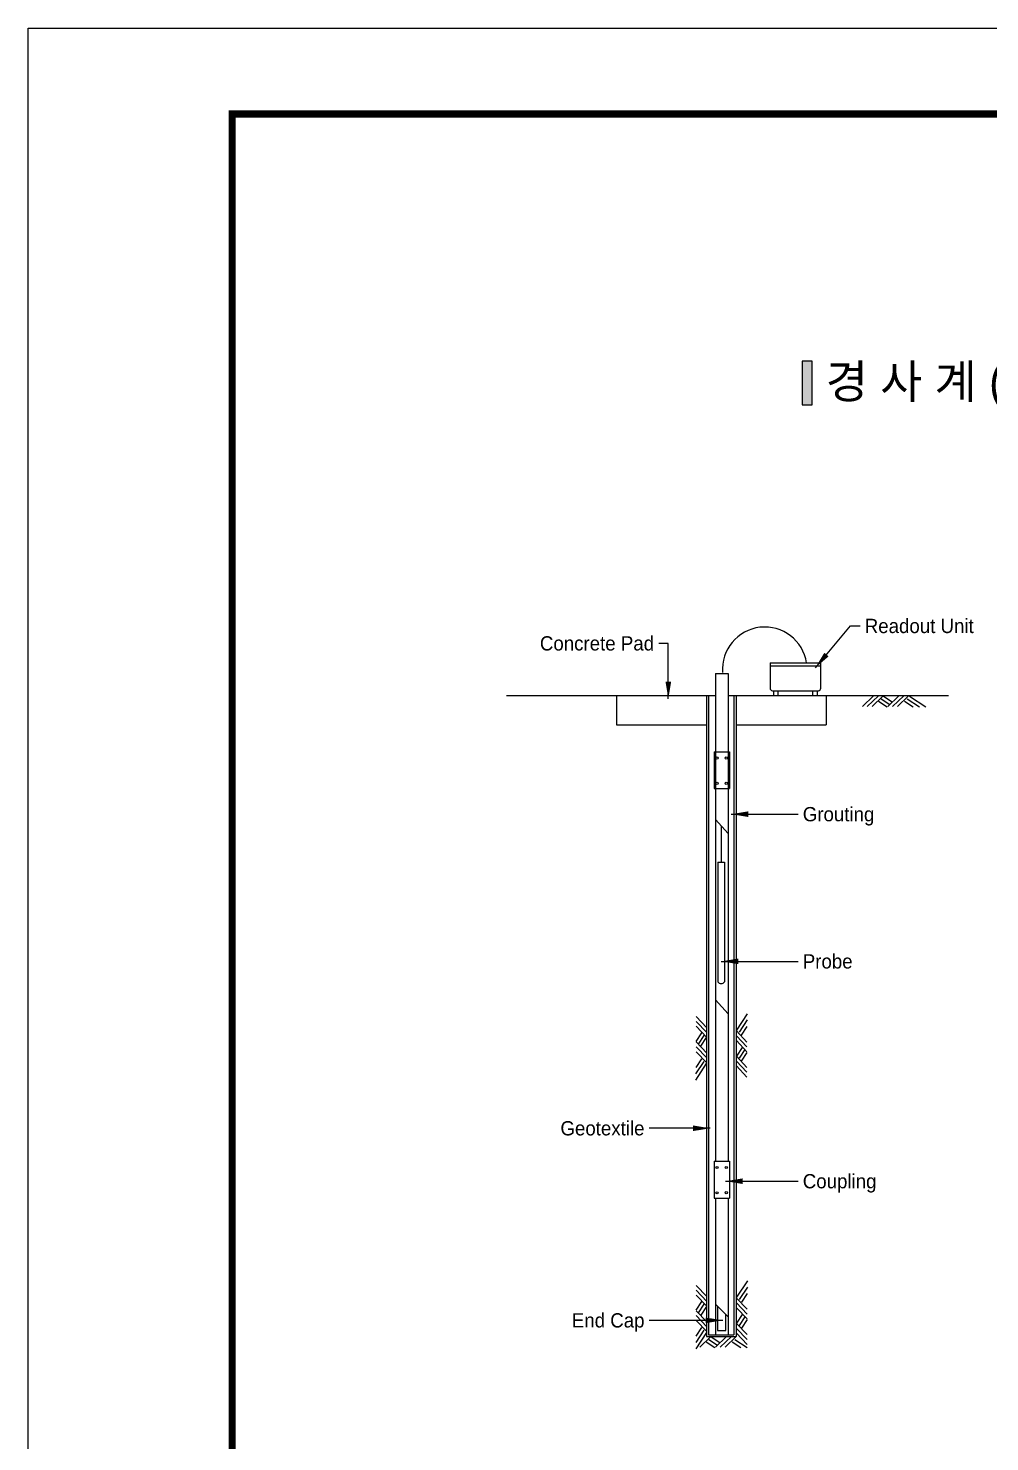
# Model space of a CAD drawing. Header units: millimetres. Extents: x 1073475 to 2890243, y -1340830 to -367733.
# Drawn here: x 2780913 to 2782934, y -370703 to -367733 of the extents above; entities that cross this region are included whole.
import ezdxf
from ezdxf.enums import TextEntityAlignment as Align

# ---------------------------------------------------------------- set-up
doc = ezdxf.new("R2010")
doc.units = ezdxf.units.MM
doc.header["$LTSCALE"] = 50
for name, color, linetype in [('11', 11, 'Continuous'), ('A-SYM', 7, 'Continuous'), ('C-1', 1, 'Continuous'), ('C-DIM', 7, 'Continuous'), ('TEX', 3, 'Continuous'), ('TEXT', 3, 'Continuous'), ('TITLE-2', 3, 'Continuous')]:
    doc.layers.add(name, color=color, linetype=linetype)
doc.styles.add('RXHG', font='arial.ttf')
doc.styles.add('돋움', font='')
doc.styles.get('돋움').set_extended_font_data('Dotum')
doc.dimstyles.new('SAM-LE-LE-상', dxfattribs={"dimscale": 0.1, "dimtxt": 300, "dimasz": 360, "dimexe": 70, "dimexo": 0, "dimgap": 100, "dimtad": 1, "dimdec": 0, "dimzin": 0, "dimdsep": 46, "dimlunit": 6, "dimtxsty": '돋움', "dimblk": 'NONE', "dimcen": 100, "dimclrd": 8, "dimclre": 8, "dimclrt": 256, "dimadec": 0, "dimazin": 0, "dimtfac": 1, "dimtdec": 0, "dimtix": 1, "dimtmove": 2, "dimatfit": 3, "dimfxl": 70, "dimtolj": 1, "dimtzin": 0, "dimlwd": -1, "dimlwe": -1, "dimarcsym": 0})

# ---------------------------------------------------------------- blocks, each defined once
blk = doc.blocks.new('dbox')
at = {"layer": '11'}
for p, q in [((4288, 57600), (81088, 57600)), ((4288, 1800), (4288, 57600))]:
    blk.add_line(p, q, dxfattribs=at)
at = {"layer": '11', "const_width": 150}
blk.add_lwpolyline([(81088, 1800), (4288, 1800), (4288, 57600), (81088, 57600)], close=True, dxfattribs=at)
at = {"layer": 'TEXT', "color": 7}
for p, q in [((0, 59400), (84100, 59400)), ((0, 0), (0, 59400))]:
    blk.add_line(p, q, dxfattribs=at)
at = {"layer": 'TEX', "color": 6, "linetype": 'Continuous', "style": 'RXHG', "width": 1}
for tag, p in [('일자', (76628, 15972)), ('축척', (76628, 13925)), ('설계번호', (76684, 12170))]:
    blk.add_attdef(tag, p, '', height=300, dxfattribs=at)
at = {"layer": 'TEX', "color": 7, "linetype": 'Continuous', "style": 'RXHG', "width": 1}
blk.add_attdef('파일명', (81840, 4453), '', height=300, rotation=90, dxfattribs=at)
at = {"layer": 'TEX', "linetype": 'Continuous', "style": 'RXHG', "width": 1}
for tag, p in [('도면명-1', (77799, 3389)), ('도면명-2', (77799, 2662))]:
    blk.add_attdef(tag, text='', height=400, dxfattribs=at).set_placement(p, align=Align.CENTER)
blk = doc.blocks.new('_None')

msp = doc.modelspace()

# ---------------------------------------------------------------- hatches: boundary and pattern name
at = {"layer": 'A-SYM'}
msp.add_hatch(color=2, dxfattribs=at).paths.add_polyline_path([(2782560.8, -368432.7), (2782539.6, -368432.7), (2782539.6, -368524.6), (2782560.8, -368524.6)])

# ---------------------------------------------------------------- linework, layer by layer
at = {"layer": 'A-SYM', "color": 2}
msp.add_lwpolyline([(2782560.8, -368432.7), (2782539.6, -368432.7), (2782539.6, -368524.6), (2782560.8, -368524.6)], close=True, dxfattribs=at)
at = {"layer": 'C-1'}
for p, q in [((2782472.2, -369066.6), (2782578.7, -369066.6)), ((2782472.2, -369066.6), (2782472.2, -369119.8)), ((2782472.2, -369072.9), (2782578.7, -369072.9)), ((2782578.7, -369119.8), (2782578.7, -369066.6)), ((2782357, -369089.1), (2782357, -370113.4)), ((2782357, -369089.1), (2782383.8, -369089.1)), ((2782383.8, -369089.1), (2782383.8, -370113.4)), ((2781918, -369135.3), (2782357, -369135.3)), ((2782149, -369135.3), (2782149, -369196.8)), ((2782338.3, -369135.3), (2782338.3, -370481.8)), ((2782342.9, -369135.3), (2782342.9, -370478.1)), ((2782383.8, -369135.3), (2782847.3, -369135.3)), ((2782396.1, -369135.3), (2782396.1, -370478.1)), ((2782400.7, -369135.3), (2782400.7, -370481.8)), ((2782477.3, -369124.9), (2782573.6, -369124.9)), ((2782479.3, -369124.9), (2782479.3, -369134.8)), ((2782488.6, -369124.9), (2782488.6, -369134.8)), ((2782562.2, -369134.8), (2782562.2, -369124.9)), ((2782571.6, -369134.8), (2782571.6, -369124.9)), ((2782590, -369135.3), (2782590, -369196.8)), ((2782689.6, -369135.8), (2782666.2, -369158)), ((2782699.8, -369135.8), (2782676.4, -369158)), ((2782710, -369135.8), (2782686.6, -369158)), ((2782710.4, -369136.6), (2782728.6, -369148.5)), ((2782742.9, -369135.8), (2782719.5, -369158)), ((2782753.1, -369135.8), (2782729.7, -369158)), ((2782763.3, -369135.8), (2782739.9, -369158)), ((2782765, -369136.6), (2782799.4, -369159.1)), ((2782700, -369146.9), (2782718.2, -369158.8)), ((2782705.8, -369142.2), (2782724, -369154.1)), ((2782754.6, -369146.9), (2782772.8, -369158.8)), ((2782760.4, -369142.2), (2782786.4, -369159.1)), ((2782149, -369196.6), (2782338.3, -369196.6)), ((2782149, -369196.8), (2782338.3, -369196.8)), ((2782400.7, -369196.6), (2782590, -369196.6)), ((2782354.4, -369253.1), (2782354.4, -369330.8)), ((2782354.4, -369253.1), (2782386.5, -369253.1)), ((2782386.5, -369253.1), (2782386.5, -369330.8)), ((2782354.4, -369330.8), (2782386.5, -369330.8)), ((2782357, -369395.3), (2782383.8, -369425.2)), ((2782369.5, -369409.2), (2782369.5, -369485.1)), ((2782362.4, -369485.1), (2782362.4, -369736.4)), ((2782362.4, -369485.1), (2782376.1, -369485.1)), ((2782376.1, -369485.1), (2782376.1, -369736.6)), ((2782357, -369774.3), (2782383.8, -369804.2)), ((2782338.8, -369833.2), (2782316.6, -369809.8)), ((2782338.8, -369843.4), (2782316.6, -369820)), ((2782402, -369838.1), (2782424.5, -369803.6)), ((2782407.5, -369842.6), (2782424.5, -369816.7)), ((2782327.7, -369843.6), (2782315.8, -369861.8)), ((2782338.8, -369853.6), (2782316.6, -369830.2)), ((2782332.5, -369849.5), (2782320.6, -369867.7)), ((2782338, -369854), (2782326.1, -369872.2)), ((2782401.2, -369839.8), (2782423.4, -369863.2)), ((2782401.2, -369850), (2782423.4, -369873.4)), ((2782412.3, -369848.5), (2782424.2, -369830.3)), ((2782338.8, -369886.5), (2782316.6, -369863.1)), ((2782338.8, -369896.7), (2782316.6, -369873.3)), ((2782338.8, -369906.9), (2782316.6, -369883.5)), ((2782401.2, -369860.2), (2782423.4, -369883.6)), ((2782402, -369892.7), (2782413.9, -369874.5)), ((2782407.5, -369897.2), (2782419.4, -369879)), ((2782332.5, -369904.1), (2782315.5, -369930)), ((2782338, -369908.6), (2782315.5, -369943.1)), ((2782327.7, -369898.2), (2782315.8, -369916.4)), ((2782401.2, -369893.1), (2782423.4, -369916.5)), ((2782401.2, -369903.3), (2782423.4, -369926.7)), ((2782401.2, -369913.5), (2782423.4, -369936.9)), ((2782412.3, -369903.1), (2782424.2, -369884.9)), ((2782354.4, -370113.4), (2782354.4, -370191.1)), ((2782354.4, -370113.4), (2782386.5, -370113.4)), ((2782386.5, -370113.4), (2782386.5, -370191.1)), ((2782354.4, -370191.1), (2782386.5, -370191.1)), ((2782357, -370191.1), (2782357, -370478.1)), ((2782383.8, -370191.1), (2782383.8, -370478.1)), ((2782339, -370398), (2782316.8, -370374.6)), ((2782339, -370408.2), (2782316.8, -370384.8)), ((2782402.5, -370399.6), (2782425, -370365.2)), ((2782408, -370404.2), (2782425, -370378.3)), ((2782327.9, -370408.4), (2782316, -370426.6)), ((2782339, -370418.4), (2782316.8, -370395)), ((2782332.7, -370414.2), (2782320.7, -370432.4)), ((2782357, -370414), (2782383.8, -370440.9)), ((2782401.7, -370401.3), (2782423.9, -370424.7)), ((2782401.7, -370411.5), (2782423.9, -370434.9)), ((2782412.8, -370410), (2782424.7, -370391.8)), ((2782339, -370451.3), (2782316.8, -370427.9)), ((2782339, -370461.5), (2782316.8, -370438.1)), ((2782338.2, -370418.8), (2782326.3, -370437)), ((2782361.4, -370418.4), (2782361.4, -370469.6)), ((2782379.4, -370469.6), (2782379.4, -370436.5)), ((2782401.7, -370421.7), (2782423.9, -370445.1)), ((2782402.5, -370454.2), (2782414.4, -370436)), ((2782408, -370458.8), (2782420, -370440.6)), ((2782412.8, -370464.6), (2782424.7, -370446.4)), ((2782332.7, -370468.8), (2782315.7, -370494.8)), ((2782338.2, -370473.4), (2782315.7, -370507.8)), ((2782327.9, -370463), (2782316, -370481.2)), ((2782339, -370471.7), (2782316.8, -370448.3)), ((2782361.4, -370469.6), (2782379.4, -370469.6)), ((2782401.7, -370454.6), (2782423.9, -370478)), ((2782401.7, -370464.8), (2782423.9, -370488.2)), ((2782401.7, -370475), (2782423.9, -370498.4)), ((2782347.8, -370482.1), (2782324.4, -370504.3)), ((2782337.8, -370493.2), (2782356, -370505.1)), ((2782338.3, -370481.8), (2782400.7, -370481.8)), ((2782342.9, -370478.1), (2782396.1, -370478.1)), ((2782343.6, -370488.4), (2782361.8, -370500.3)), ((2782348.2, -370482.8), (2782366.4, -370494.8)), ((2782380.7, -370482.1), (2782357.3, -370504.3)), ((2782390.9, -370482.1), (2782367.5, -370504.3)), ((2782401.1, -370482.1), (2782377.7, -370504.3)), ((2782392.4, -370493.2), (2782410.6, -370505.1)), ((2782398.2, -370488.4), (2782424.1, -370505.4))]:
    msp.add_line(p, q, dxfattribs=at)
for centre in [(2782360.7, -369266.5), (2782380.1, -369266.5), (2782360.7, -369319.8), (2782380.1, -369319.5), (2782360.7, -370126.8), (2782380.1, -370126.8), (2782360.7, -370180.1), (2782380.1, -370179.8)]:
    msp.add_circle(centre, 2.34, dxfattribs=at)
for centre, radius, start, end in [((2782461, -369080.2), 89, 8.7699, 184.2869), ((2782477.3, -369119.8), 5.1, 180, 270), ((2782573.6, -369119.8), 5.1, 270, 0), ((2782369.3, -369732.4), 7.97, 209.8192, 328.5553)]:
    msp.add_arc(centre, radius, start, end, dxfattribs=at)

# ---------------------------------------------------------------- block references
at = {"xscale": 0.1, "yscale": 0.1, "zscale": 0.1}
msp.add_blockref('dbox', (2780912.7, -373673.1), dxfattribs=at)

# ---------------------------------------------------------------- texts
at = {"layer": 'C-DIM', "color": 1, "style": '돋움'}
for s, p in [('Readout Unit', (2782671.1, -368988.9)), ('Grouting', (2782540.8, -369384.4)), ('Probe', (2782540.8, -369693.7)), ('Coupling', (2782540.8, -370155.6))]:
    msp.add_text(s, height=30, dxfattribs=at).set_placement(p, align=Align.MIDDLE_LEFT)
for s, p in [('Concrete Pad', (2782228.2, -369025.5)), ('Geotextile', (2782208.1, -370044.4)), ('End Cap', (2782208.1, -370448))]:
    msp.add_text(s, height=30, dxfattribs=at).set_placement(p, align=Align.MIDDLE_RIGHT)
at = {"layer": 'TITLE-2', "style": '돋움'}
msp.add_text('경 사 계 (Inclinometer)', height=70.707, dxfattribs=at).set_placement((2782589.1, -368510.5))

# ---------------------------------------------------------------- leaders
at = {"layer": 'C-DIM'}
for points in [[(2782567.4, -369076.6), (2782641.1, -368988.9), (2782661.1, -368988.9)], [(2782258.2, -369142.2), (2782258.2, -369025.5), (2782238.2, -369025.5)], [(2782390.5, -369384.4), (2782510.8, -369384.4), (2782530.8, -369384.4)], [(2782369.5, -369693.7), (2782510.8, -369693.7), (2782530.8, -369693.7)], [(2782345.9, -370044.4), (2782238.1, -370044.4), (2782218.1, -370044.4)], [(2782378.6, -370155.6), (2782510.8, -370155.6), (2782530.8, -370155.6)], [(2782372.6, -370448), (2782238.1, -370448), (2782218.1, -370448)]]:
    msp.add_leader(points, dimstyle='SAM-LE-LE-상', dxfattribs=at)

doc.saveas('drawing.dxf')
